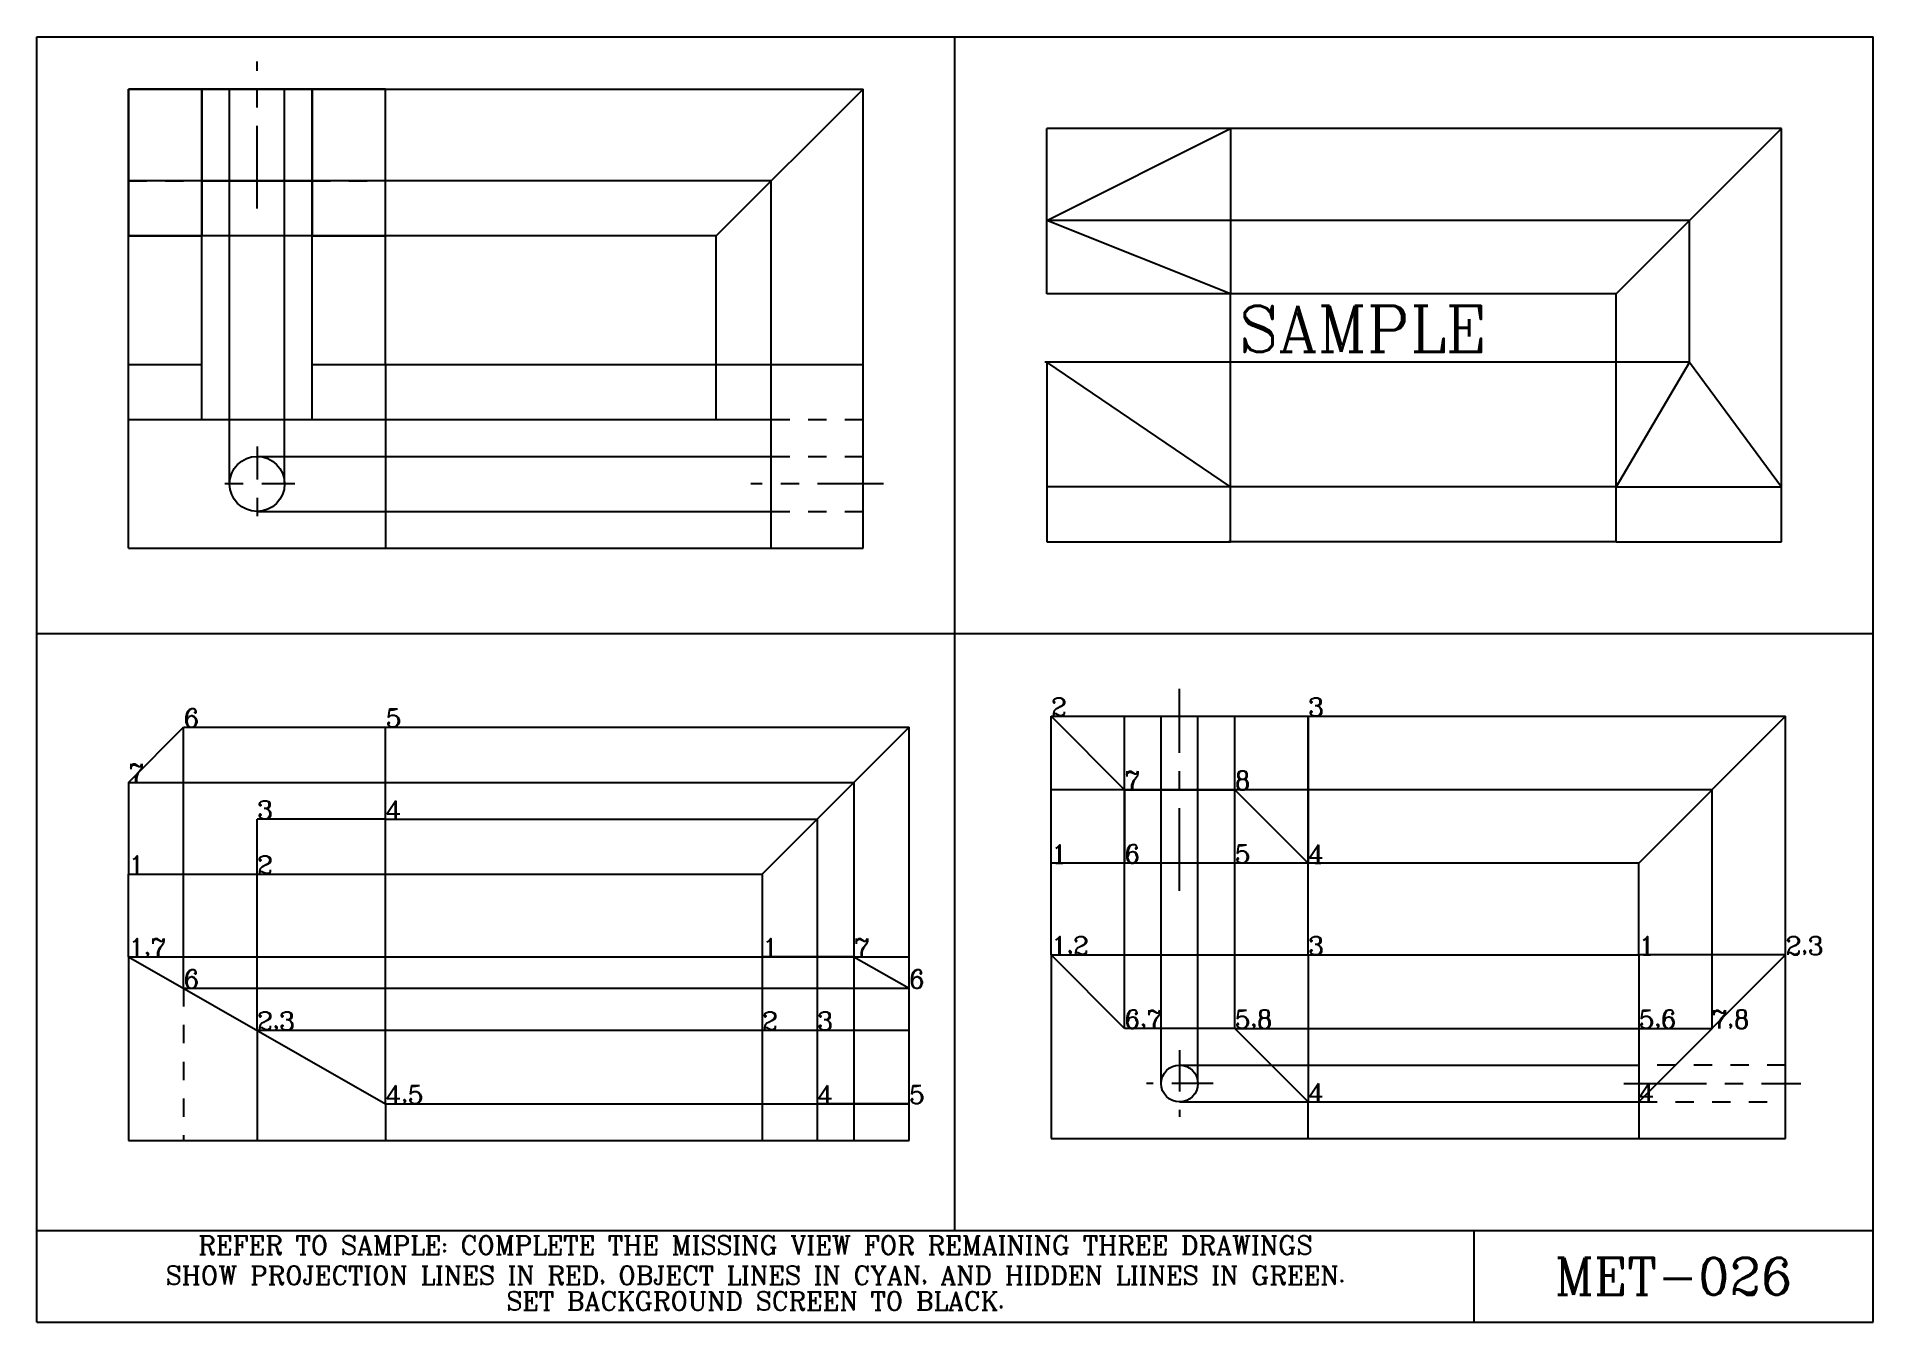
# Model space of a CAD drawing. Extents: x 11.4 to 21.4, y 0.5 to 7.5.
import ezdxf
from ezdxf.enums import TextEntityAlignment as Align

# ---------------------------------------------------------------- set-up
doc = ezdxf.new("R2010")
doc.units = 0
doc.header["$LTSCALE"] = 0.6
doc.header["$MEASUREMENT"] = 0
doc.linetypes.add('CENTER2', pattern=[1.125, 0.75, -0.125, 0.125, -0.125])
doc.linetypes.add('HIDDEN2', pattern=[0.1875, 0.125, -0.0625])
doc.layers.get('0').update_dxf_attribs({"linetype": 'CONTINUOUS'})
for name, color, linetype in [('CENTER', 6, 'CENTER2'), ('CONSTRUCTION', 28, 'CONTINUOUS'), ('HIDDEN-GREEN', 3, 'HIDDEN2'), ('OBJECT-CYAN', 4, 'CONTINUOUS')]:
    doc.layers.add(name, color=color, linetype=linetype)
doc.styles.add('ROMANC', font='romanc')

msp = doc.modelspace()

# ---------------------------------------------------------------- linework, layer by layer
for p, q in [((11.446, 0.5), (11.446, 7.5)), ((11.446, 7.5), (21.446, 7.5)), ((16.446, 1), (16.446, 7.5)), ((21.446, 0.5), (21.446, 7.5)), ((11.446, 4.25), (21.446, 4.25)), ((11.446, 1), (21.446, 1)), ((19.272, 1), (19.272, 0.5)), ((11.446, 0.5), (21.446, 0.5))]:
    msp.add_line(p, q)
at = {"layer": 'CENTER'}
for p, q in [((12.646, 6.565), (12.646, 7.365)), ((17.669, 2.85), (17.669, 3.95)), ((20.088, 1.8), (21.051, 1.8))]:
    msp.add_line(p, q, dxfattribs=at)
at = {"layer": 'CENTER', "ltscale": 0.4}
for p, q in [((12.646, 5.269), (12.646, 4.86)), ((12.851, 5.065), (12.442, 5.065))]:
    msp.add_line(p, q, dxfattribs=at)
at = {"layer": 'CENTER', "ltscale": 0.8}
msp.add_line((16.057, 5.065), (15.335, 5.065), dxfattribs=at)
at = {"layer": 'CENTER', "ltscale": 0.5}
for p, q in [((17.669, 1.982), (17.669, 1.618)), ((17.851, 1.8), (17.488, 1.8))]:
    msp.add_line(p, q, dxfattribs=at)
at = {"layer": 'CONSTRUCTION'}
for p, q in [((11.946, 5.715), (11.946, 7.215)), ((11.946, 7.215), (15.946, 7.215)), ((12.346, 5.715), (12.346, 7.215)), ((12.496, 5.065), (12.496, 7.215)), ((12.796, 5.065), (12.796, 7.215)), ((12.946, 5.715), (12.946, 7.215)), ((13.346, 5.715), (13.346, 7.215)), ((15.946, 7.215), (15.146, 6.415)), ((15.946, 5.715), (15.946, 7.215)), ((20.946, 7), (17.946, 7)), ((20.046, 6.1), (20.946, 7)), ((20.946, 5.05), (20.946, 7)), ((15.446, 6.715), (11.946, 6.715)), ((15.446, 5.415), (15.446, 6.715)), ((15.146, 6.415), (11.946, 6.415)), ((15.146, 5.715), (15.146, 6.415)), ((20.446, 6.5), (16.946, 6.5)), ((20.446, 5.728), (20.446, 6.5)), ((20.046, 6.1), (17.946, 6.1)), ((17.946, 5.05), (17.946, 6.1)), ((20.046, 5.05), (20.046, 6.1)), ((13.346, 5.715), (15.146, 5.715)), ((20.446, 5.728), (16.935, 5.728)), ((13.346, 5.415), (15.146, 5.415)), ((12.646, 5.215), (15.446, 5.215)), ((20.046, 5.05), (17.935, 5.05)), ((12.646, 4.915), (15.446, 4.915)), ((13.346, 4.715), (15.446, 4.715)), ((20.046, 4.75), (17.935, 4.75)), ((16.969, 2.5), (16.969, 3.8)), ((16.969, 3.8), (20.969, 3.8)), ((17.369, 2.1), (17.369, 3.8)), ((17.569, 1.8), (17.569, 3.8)), ((17.769, 1.8), (17.769, 3.8)), ((17.969, 2.1), (17.969, 3.8)), ((18.369, 2.5), (18.369, 3.8)), ((12.246, 2.319), (12.246, 3.74)), ((13.346, 3.74), (16.196, 3.74)), ((16.196, 3.74), (15.396, 2.94)), ((16.196, 1.49), (16.196, 3.74)), ((20.969, 3.8), (20.169, 3)), ((20.969, 2.5), (20.969, 3.8)), ((11.946, 3.44), (15.896, 3.44)), ((15.896, 3.44), (15.896, 1.49)), ((20.569, 3.4), (16.969, 3.4)), ((20.569, 2.1), (20.569, 3.4)), ((13.346, 1.69), (13.346, 3.24)), ((13.346, 3.24), (15.696, 3.24)), ((15.696, 3.24), (15.696, 1.49)), ((11.946, 2.49), (11.946, 2.94)), ((12.646, 2.09), (12.646, 2.94)), ((12.646, 2.94), (15.396, 2.94)), ((15.396, 2.94), (15.396, 1.49)), ((20.169, 3), (16.969, 3)), ((20.169, 2.5), (20.169, 3)), ((18.369, 2.5), (20.169, 2.5)), ((11.946, 2.49), (16.196, 2.49)), ((12.246, 2.319), (16.196, 2.319)), ((17.969, 2.1), (20.169, 2.1)), ((12.646, 2.09), (16.196, 2.09)), ((17.669, 1.9), (20.169, 1.9)), ((17.669, 1.7), (20.169, 1.7)), ((13.346, 1.69), (16.196, 1.69)), ((18.369, 1.5), (20.169, 1.5)), ((13.346, 1.49), (16.196, 1.49))]:
    msp.add_line(p, q, dxfattribs=at)
at = {"layer": 'HIDDEN-GREEN'}
for p, q in [((12.496, 6.715), (12.496, 7.215)), ((12.796, 6.715), (12.796, 7.215)), ((11.946, 6.715), (12.346, 6.715)), ((12.946, 6.715), (13.346, 6.715)), ((15.446, 5.415), (15.946, 5.415)), ((15.446, 5.215), (15.946, 5.215)), ((15.446, 4.915), (15.946, 4.915)), ((17.569, 3), (17.569, 3.8)), ((17.769, 3), (17.769, 3.8)), ((15.896, 2.49), (15.896, 1.49)), ((12.246, 2.319), (12.246, 1.49)), ((20.969, 1.9), (20.169, 1.9)), ((20.169, 1.7), (20.969, 1.7))]:
    msp.add_line(p, q, dxfattribs=at)
at = {"layer": 'OBJECT-CYAN'}
for p, q in [((13.346, 7.215), (11.946, 7.215)), ((11.946, 7.215), (11.946, 6.415)), ((12.346, 7.215), (12.346, 6.415)), ((12.946, 7.215), (12.946, 6.415)), ((13.346, 6.415), (13.346, 7.215)), ((16.946, 6.5), (17.946, 7)), ((17.946, 7), (16.946, 7)), ((16.946, 6.1), (16.946, 7)), ((17.946, 7), (17.946, 6.1)), ((12.346, 6.715), (12.946, 6.715)), ((11.946, 6.415), (12.346, 6.415)), ((12.946, 6.415), (13.346, 6.415)), ((17.946, 6.1), (16.946, 6.5)), ((17.946, 6.1), (16.946, 6.1)), ((11.946, 4.715), (11.946, 5.715)), ((11.946, 5.715), (12.346, 5.715)), ((12.346, 5.415), (12.346, 5.715)), ((12.946, 5.715), (13.346, 5.715)), ((12.946, 5.415), (12.946, 5.715)), ((13.346, 5.715), (13.346, 4.715)), ((15.146, 5.415), (15.146, 5.715)), ((15.146, 5.715), (15.946, 5.715)), ((15.946, 4.715), (15.946, 5.715)), ((17.946, 5.05), (16.946, 5.728)), ((16.946, 5.728), (16.946, 4.75)), ((20.446, 5.728), (20.046, 5.05)), ((20.446, 5.728), (20.946, 5.05)), ((11.946, 5.415), (13.346, 5.415)), ((15.146, 5.415), (15.446, 5.415)), ((15.446, 4.715), (15.446, 5.415)), ((17.946, 5.05), (16.946, 5.05)), ((17.946, 5.05), (16.946, 5.05)), ((17.946, 4.75), (17.946, 5.05)), ((20.046, 5.05), (20.946, 5.05)), ((20.046, 4.75), (20.046, 5.05)), ((20.946, 4.75), (20.946, 5.05)), ((11.946, 4.715), (13.346, 4.715)), ((15.446, 4.715), (15.946, 4.715)), ((16.946, 4.75), (17.946, 4.75)), ((20.046, 4.75), (20.946, 4.75)), ((16.969, 3.8), (18.369, 3.8)), ((16.969, 3), (16.969, 3.8)), ((16.969, 3.8), (17.369, 3.4)), ((18.369, 3.8), (18.369, 3)), ((17.369, 3.4), (17.369, 3)), ((17.369, 3.4), (17.969, 3.4)), ((17.969, 3), (17.969, 3.4)), ((18.369, 3), (17.969, 3.4)), ((18.369, 3), (16.969, 3)), ((16.969, 2.5), (18.369, 2.5)), ((16.969, 2.5), (16.969, 1.5)), ((17.369, 2.1), (16.969, 2.5)), ((18.369, 2.5), (18.369, 1.7)), ((20.969, 2.5), (20.169, 1.7)), ((20.169, 2.5), (20.169, 1.5)), ((20.969, 2.5), (20.169, 2.5)), ((20.969, 1.5), (20.969, 2.5)), ((15.896, 2.49), (15.396, 2.49)), ((15.396, 2.49), (15.396, 1.49)), ((15.896, 2.49), (16.196, 2.319)), ((16.196, 1.49), (16.196, 2.319)), ((20.169, 2.1), (20.569, 2.1)), ((15.396, 2.09), (15.696, 2.09)), ((15.696, 2.09), (15.696, 1.49)), ((17.969, 2.1), (17.369, 2.1)), ((18.369, 1.7), (17.969, 2.1)), ((18.369, 1.5), (18.369, 1.7)), ((16.196, 1.69), (15.696, 1.69)), ((16.969, 1.5), (18.369, 1.5)), ((20.169, 1.5), (20.969, 1.5)), ((15.396, 1.49), (16.196, 1.49))]:
    msp.add_line(p, q, dxfattribs=at)
at = {"layer": 'OBJECT-CYAN', "color": 4}
for p, q in [((11.946, 3.44), (12.246, 3.74)), ((12.246, 3.74), (13.346, 3.74)), ((13.346, 3.24), (13.346, 3.74)), ((11.946, 3.44), (11.946, 2.94)), ((12.646, 2.94), (12.646, 3.24)), ((13.346, 3.24), (12.646, 3.24)), ((11.946, 2.94), (12.646, 2.94)), ((11.946, 2.49), (13.346, 1.69)), ((11.946, 2.49), (11.946, 1.49)), ((12.646, 2.09), (12.646, 1.49)), ((13.346, 1.69), (13.346, 1.49)), ((11.946, 1.49), (13.346, 1.49))]:
    msp.add_line(p, q, dxfattribs=at)
at = {"layer": 'OBJECT-CYAN'}
for centre, radius in [((12.646, 5.065), 0.15), ((17.669, 1.8), 0.1)]:
    msp.add_circle(centre, radius, dxfattribs=at)

# ---------------------------------------------------------------- texts
at = {"style": 'ROMANC'}
for s, height, p in [('SAMPLE', 0.25, (17.992, 5.784)), ('2', 0.1, (16.969, 3.8)), ('3', 0.1, (18.369, 3.8)), ('6', 0.1, (12.246, 3.74)), ('5', 0.1, (13.346, 3.74)), ('7', 0.1, (11.946, 3.44)), ('7', 0.1, (17.369, 3.4)), ('8', 0.1, (17.969, 3.4)), ('3', 0.1, (12.646, 3.24)), ('4', 0.1, (13.346, 3.24)), ('1', 0.1, (11.946, 2.94)), ('2', 0.1, (12.646, 2.94)), ('1', 0.1, (16.969, 3)), ('6', 0.1, (17.369, 3)), ('5', 0.1, (17.969, 3)), ('4', 0.1, (18.369, 3)), ('1,2', 0.1, (16.969, 2.5)), ('3', 0.1, (18.369, 2.5)), ('1', 0.1, (20.169, 2.5)), ('2,3', 0.1, (20.969, 2.5)), ('1,7', 0.1, (11.946, 2.49)), ('1', 0.1, (15.396, 2.49)), ('7', 0.1, (15.896, 2.49)), ('6', 0.1, (12.246, 2.319)), ('6', 0.1, (16.196, 2.319)), ('5,6', 0.1, (20.169, 2.1)), ('7,8', 0.1, (20.566, 2.1)), ('2,3', 0.1, (12.646, 2.09)), ('2', 0.1, (15.396, 2.09)), ('3', 0.1, (15.696, 2.09)), ('6,7', 0.1, (17.369, 2.1)), ('5,8', 0.1, (17.969, 2.1)), ('4', 0.1, (18.369, 1.7)), ('4', 0.1, (20.169, 1.7)), ('4,5', 0.1, (13.346, 1.69)), ('4', 0.1, (15.696, 1.69)), ('5', 0.1, (16.196, 1.69))]:
    msp.add_text(s, height=height, dxfattribs=at).set_placement(p)
for s, p in [('REFER TO SAMPLE: COMPLETE THE MISSING VIEW FOR REMAINING THREE DRAWINGS', (15.359, 0.869)), ('SHOW PROJECTION LINES IN RED, OBJECT LINES IN CYAN, AND HIDDEN LIINES IN GREEN.', (15.359, 0.705)), ('SET BACKGROUND SCREEN TO BLACK.', (15.359, 0.565))]:
    msp.add_text(s, height=0.10125, dxfattribs=at).set_placement(p, align=Align.CENTER)
msp.add_text('MET-026', height=0.2, dxfattribs=at).set_placement((20.359, 0.75), align=Align.MIDDLE)
at = {"color": 18, "true_color": 0x030303}
msp.add_text('FALL 2025', height=0.001, dxfattribs=at).set_placement((11.446, 0.5))

doc.saveas('drawing.dxf')
